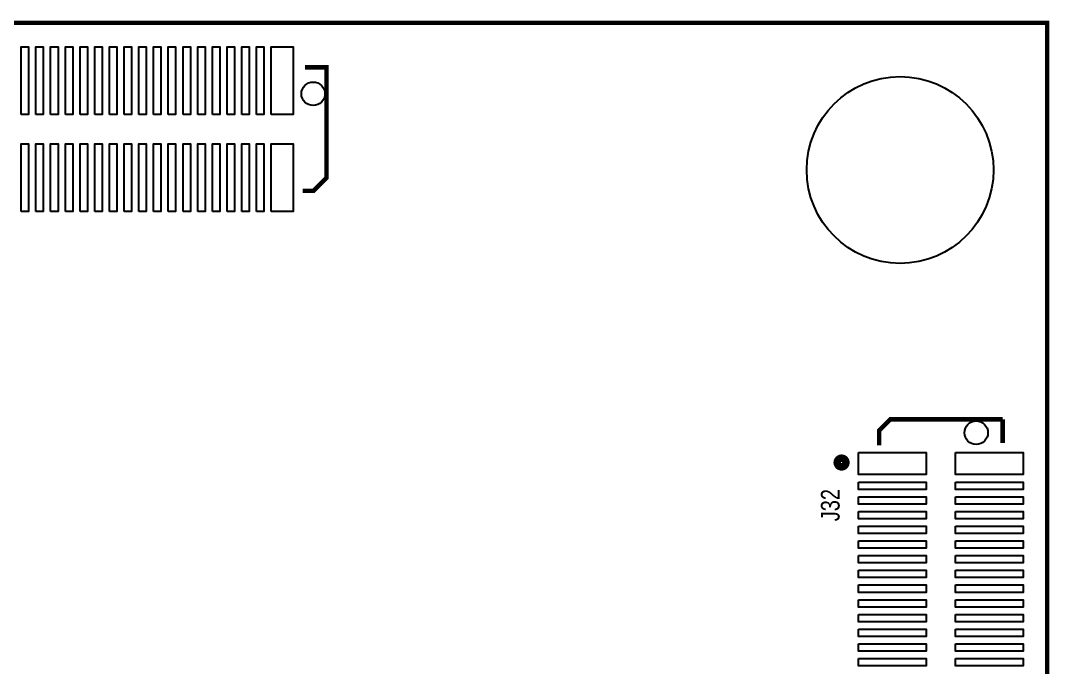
# Model space of a CAD drawing. Extents: x -7 to 215, y -4 to 107.
# Drawn here: x 104.99 to 139.97, y 57.97 to 79.95 of the extents above; entities that cross this region are included whole.
import ezdxf

# ---------------------------------------------------------------- set-up
doc = ezdxf.new("R2010")
doc.units = 0
for name, color, linetype in [('PG_SILKSCREEN_TOP', 6, 'CONTINUOUS'), ('PIN_TOP', 7, 'CONTINUOUS'), ('RD_SILKSCREEN_TOP', 8, 'CONTINUOUS')]:
    doc.layers.add(name, color=color, linetype=linetype)

msp = doc.modelspace()

# ---------------------------------------------------------------- linework, layer by layer
at = {"layer": 'PG_SILKSCREEN_TOP', "const_width": 0.1524}
msp.add_lwpolyline([(139.89177, 79.876142), (59.89193, 79.876142), (59.89193, 19.876262), (139.89177, 19.876262)], close=True, dxfattribs=at)
for points in [[(114.662204, 78.36408), (115.392708, 78.36408), (115.392708, 74.613008), (114.943636, 74.163936), (114.586004, 74.163936)], [(138.379708, 66.39814), (134.554468, 66.39814), (134.179564, 66.023236), (134.179564, 65.515236)], [(138.379708, 66.39814), (138.379708, 65.591436)]]:
    msp.add_lwpolyline(points, dxfattribs=at)
at = {"layer": 'PG_SILKSCREEN_TOP', "const_width": 0.254}
msp.add_lwpolyline([(132.825236, 64.804036, 1), (132.977636, 65.058036, 1)], format="xyb", close=True, dxfattribs=at)
at = {"layer": 'PIN_TOP'}
for points in [[(105.01376, 76.764007), (105.01376, 79.063977), (105.263696, 79.063977), (105.263696, 76.764007)], [(105.513886, 76.764007), (105.513886, 79.063977), (105.763822, 79.063977), (105.763822, 76.764007)], [(106.013758, 76.764007), (106.013758, 79.063977), (106.263694, 79.063977), (106.263694, 76.764007)], [(106.513884, 76.764007), (106.513884, 79.063977), (106.76382, 79.063977), (106.76382, 76.764007)], [(107.013756, 76.764007), (107.013756, 79.063977), (107.263692, 79.063977), (107.263692, 76.764007)], [(107.513882, 76.764007), (107.513882, 79.063977), (107.763818, 79.063977), (107.763818, 76.764007)], [(108.013754, 76.764007), (108.013754, 79.063977), (108.26369, 79.063977), (108.26369, 76.764007)], [(108.51388, 76.764007), (108.51388, 79.063977), (108.763816, 79.063977), (108.763816, 76.764007)], [(109.013752, 76.764007), (109.013752, 79.063977), (109.263688, 79.063977), (109.263688, 76.764007)], [(109.513878, 76.764007), (109.513878, 79.063977), (109.763814, 79.063977), (109.763814, 76.764007)], [(110.01375, 76.764007), (110.01375, 79.063977), (110.263686, 79.063977), (110.263686, 76.764007)], [(110.513876, 76.764007), (110.513876, 79.063977), (110.763812, 79.063977), (110.763812, 76.764007)], [(111.013748, 76.764007), (111.013748, 79.063977), (111.263684, 79.063977), (111.263684, 76.764007)], [(111.513874, 76.764007), (111.513874, 79.063977), (111.76381, 79.063977), (111.76381, 76.764007)], [(112.013746, 76.764007), (112.013746, 79.063977), (112.263682, 79.063977), (112.263682, 76.764007)], [(112.513872, 76.764007), (112.513872, 79.063977), (112.763808, 79.063977), (112.763808, 76.764007)], [(113.013744, 76.764007), (113.013744, 79.063977), (113.26368, 79.063977), (113.26368, 76.764007)], [(113.513743, 76.764007), (113.513743, 79.063977), (114.263805, 79.063977), (114.263805, 76.764007)], [(105.01376, 73.464039), (105.01376, 75.764009), (105.263696, 75.764009), (105.263696, 73.464039)], [(105.513886, 73.464039), (105.513886, 75.764009), (105.763822, 75.764009), (105.763822, 73.464039)], [(106.013758, 73.464039), (106.013758, 75.764009), (106.263694, 75.764009), (106.263694, 73.464039)], [(106.513884, 73.464039), (106.513884, 75.764009), (106.76382, 75.764009), (106.76382, 73.464039)], [(107.013756, 73.464039), (107.013756, 75.764009), (107.263692, 75.764009), (107.263692, 73.464039)], [(107.513882, 73.464039), (107.513882, 75.764009), (107.763818, 75.764009), (107.763818, 73.464039)], [(108.013754, 73.464039), (108.013754, 75.764009), (108.26369, 75.764009), (108.26369, 73.464039)], [(108.51388, 73.464039), (108.51388, 75.764009), (108.763816, 75.764009), (108.763816, 73.464039)], [(109.013752, 73.464039), (109.013752, 75.764009), (109.263688, 75.764009), (109.263688, 73.464039)], [(109.513878, 73.464039), (109.513878, 75.764009), (109.763814, 75.764009), (109.763814, 73.464039)], [(110.01375, 73.464039), (110.01375, 75.764009), (110.263686, 75.764009), (110.263686, 73.464039)], [(110.513876, 73.464039), (110.513876, 75.764009), (110.763812, 75.764009), (110.763812, 73.464039)], [(111.013748, 73.464039), (111.013748, 75.764009), (111.263684, 75.764009), (111.263684, 73.464039)], [(111.513874, 73.464039), (111.513874, 75.764009), (111.76381, 75.764009), (111.76381, 73.464039)], [(112.013746, 73.464039), (112.013746, 75.764009), (112.263682, 75.764009), (112.263682, 73.464039)], [(112.513872, 73.464039), (112.513872, 75.764009), (112.763808, 75.764009), (112.763808, 73.464039)], [(113.013744, 73.464039), (113.013744, 75.764009), (113.26368, 75.764009), (113.26368, 73.464039)], [(113.513743, 73.464039), (113.513743, 75.764009), (114.263805, 75.764009), (114.263805, 73.464039)], [(133.479667, 65.269237), (135.779637, 65.269237), (135.779637, 64.519175), (133.479667, 64.519175)], [(136.779635, 65.269237), (139.079605, 65.269237), (139.079605, 64.519175), (136.779635, 64.519175)], [(133.479667, 64.269112), (135.779637, 64.269112), (135.779637, 64.019176), (133.479667, 64.019176)], [(136.779635, 64.269112), (139.079605, 64.269112), (139.079605, 64.019176), (136.779635, 64.019176)], [(133.479667, 63.76924), (135.779637, 63.76924), (135.779637, 63.519304), (133.479667, 63.519304)], [(136.779635, 63.76924), (139.079605, 63.76924), (139.079605, 63.519304), (136.779635, 63.519304)], [(133.479667, 63.269114), (135.779637, 63.269114), (135.779637, 63.019178), (133.479667, 63.019178)], [(136.779635, 63.269114), (139.079605, 63.269114), (139.079605, 63.019178), (136.779635, 63.019178)], [(133.479667, 62.769242), (135.779637, 62.769242), (135.779637, 62.519306), (133.479667, 62.519306)], [(136.779635, 62.769242), (139.079605, 62.769242), (139.079605, 62.519306), (136.779635, 62.519306)], [(133.479667, 62.269116), (135.779637, 62.269116), (135.779637, 62.01918), (133.479667, 62.01918)], [(136.779635, 62.269116), (139.079605, 62.269116), (139.079605, 62.01918), (136.779635, 62.01918)], [(133.479667, 61.769244), (135.779637, 61.769244), (135.779637, 61.519308), (133.479667, 61.519308)], [(136.779635, 61.769244), (139.079605, 61.769244), (139.079605, 61.519308), (136.779635, 61.519308)], [(133.479667, 61.269118), (135.779637, 61.269118), (135.779637, 61.019182), (133.479667, 61.019182)], [(136.779635, 61.269118), (139.079605, 61.269118), (139.079605, 61.019182), (136.779635, 61.019182)], [(133.479667, 60.769246), (135.779637, 60.769246), (135.779637, 60.51931), (133.479667, 60.51931)], [(136.779635, 60.769246), (139.079605, 60.769246), (139.079605, 60.51931), (136.779635, 60.51931)], [(133.479667, 60.26912), (135.779637, 60.26912), (135.779637, 60.019184), (133.479667, 60.019184)], [(136.779635, 60.26912), (139.079605, 60.26912), (139.079605, 60.019184), (136.779635, 60.019184)], [(133.479667, 59.769248), (135.779637, 59.769248), (135.779637, 59.519312), (133.479667, 59.519312)], [(136.779635, 59.769248), (139.079605, 59.769248), (139.079605, 59.519312), (136.779635, 59.519312)], [(133.479667, 59.269122), (135.779637, 59.269122), (135.779637, 59.019186), (133.479667, 59.019186)], [(136.779635, 59.269122), (139.079605, 59.269122), (139.079605, 59.019186), (136.779635, 59.019186)], [(133.479667, 58.76925), (135.779637, 58.76925), (135.779637, 58.519314), (133.479667, 58.519314)], [(136.779635, 58.76925), (139.079605, 58.76925), (139.079605, 58.519314), (136.779635, 58.519314)], [(133.479667, 58.269124), (135.779637, 58.269124), (135.779637, 58.019188), (133.479667, 58.019188)], [(136.779635, 58.269124), (139.079605, 58.269124), (139.079605, 58.019188), (136.779635, 58.019188)]]:
    msp.add_lwpolyline(points, close=True, dxfattribs=at)
for centre, radius in [((134.89178, 74.876152), 3.175), ((114.93881, 77.463904), 0.40005), ((137.479532, 65.944242), 0.40005)]:
    msp.add_circle(centre, radius, dxfattribs=at)

# ---------------------------------------------------------------- texts
at = {"layer": 'RD_SILKSCREEN_TOP', "width": 0.8}
msp.add_text('J32', height=0.635, rotation=90, dxfattribs=at).set_placement((132.83565, 62.935612))

doc.saveas('drawing.dxf')
